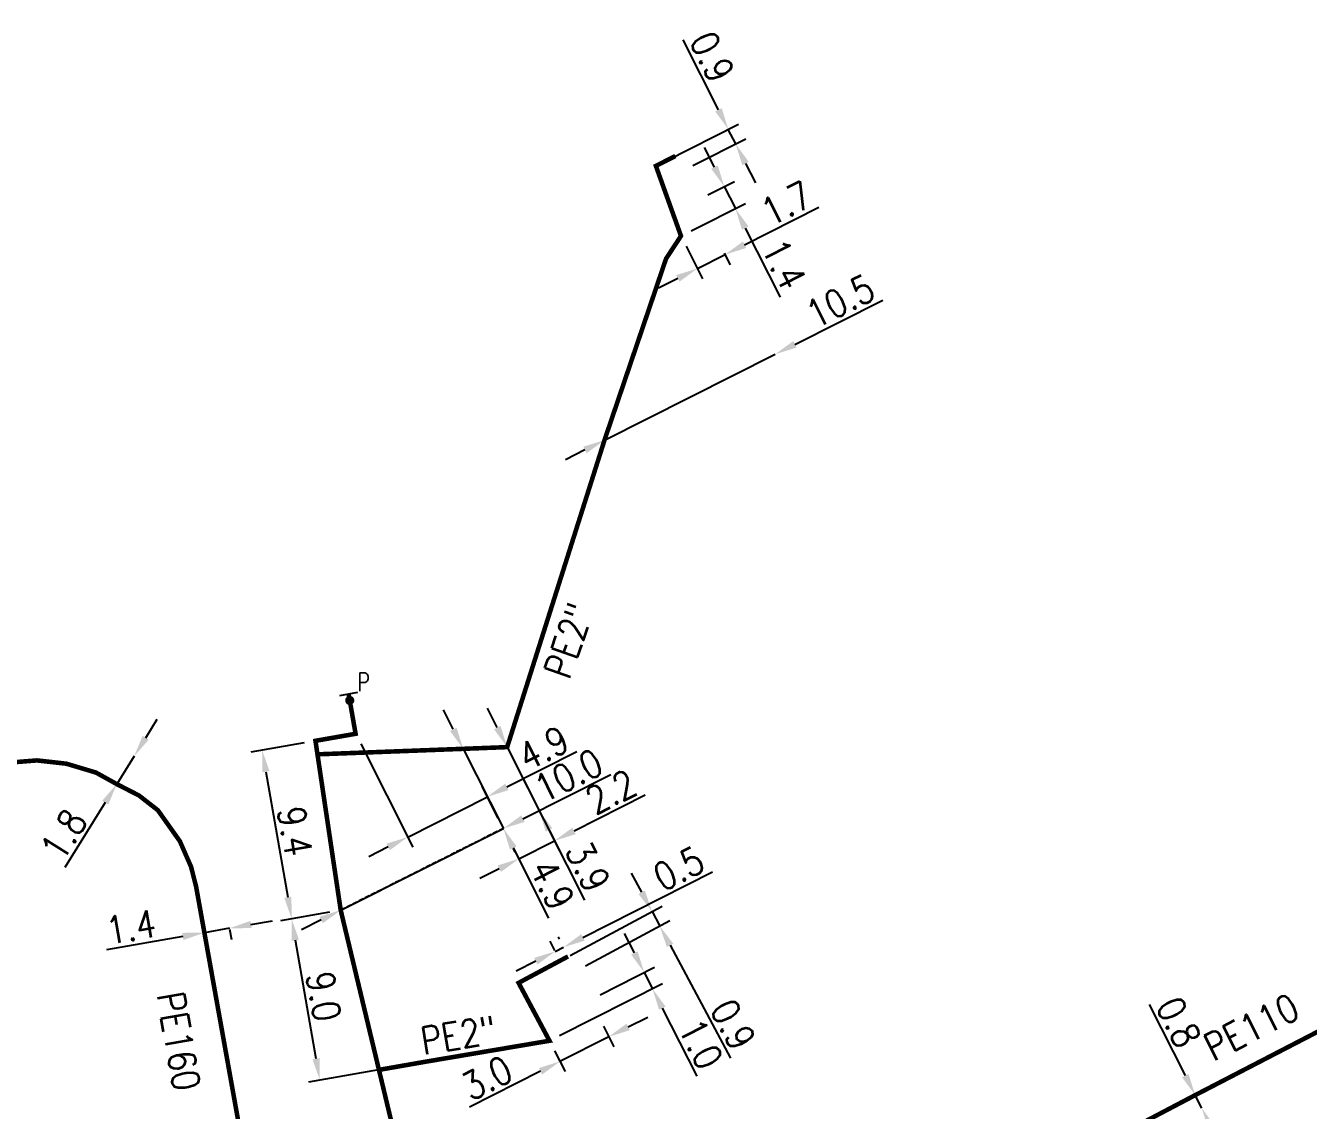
# Model space of a CAD drawing. Header units: millimetres. Extents: x 150994 to 151987, y 125997 to 127005.
# Drawn here: x 151397.7 to 151468.2, y 126586.4 to 126646 of the extents above; entities that cross this region are included whole.
import ezdxf
from ezdxf.enums import TextEntityAlignment as Align

# ---------------------------------------------------------------- set-up
doc = ezdxf.new("R2010")
doc.units = ezdxf.units.MM
doc.header["$PDMODE"] = 34
for name, pattern in [('DASHED', [0.75, 0.5, -0.25]), ('L_100_AP', [14, 10, -1.5, 1, -1.5]), ('L_100_PE', [14, 10, -1.5, 1, -1.5]), ('L_RAC_PE', [3.5, 2, -1.5])]:
    doc.linetypes.add(name, pattern=pattern)
doc.layers.get('0').update_dxf_attribs({"linetype": 'CONTINUOUS'})
doc.layers.get('Defpoints').update_dxf_attribs({"linetype": 'CONTINUOUS'})
for name, color, linetype in [('L_140', 3, 'CONTINUOUS'), ('L_300', 7, 'CONTINUOUS'), ('L_340', 7, 'CONTINUOUS')]:
    doc.layers.add(name, color=color, linetype=linetype)
doc.layers.add('L_170', color=7, linetype='CONTINUOUS', plot=False)
doc.styles.add('G_ROMANS', font='ROMANS.SHX', dxfattribs={"width": 0.75})
doc.styles.get("Standard").update_dxf_attribs({"font": 'romans.shx', "width": 0.85})
doc.dimstyles.get("Standard").update_dxf_attribs({"dimtxt": 1.5, "dimasz": 1.2, "dimexe": 0.625, "dimexo": 0.625, "dimgap": 0.25, "dimtad": 1, "dimdec": 1, "dimzin": 0, "dimdsep": 46, "dimtxsty": 'Standard', "dimcen": -0.5, "dimadec": 0, "dimazin": 0, "dimtfac": 1, "dimtdec": 1, "dimtmove": 0, "dimatfit": 3, "dimfxl": 0, "dimtolj": 1, "dimtzin": 0, "dimarcsym": 0})

# ---------------------------------------------------------------- blocks, each defined once
blk = doc.blocks.new('*D140')
at = {"layer": 'Defpoints', "color": 0, "linetype": 'Continuous', "transparency": 16777216}
for p in [(151408.807, 126596.979), (151407.428, 126596.738), (151408.905, 126596.419)]:
    blk.add_point(p, dxfattribs=at)
at = {"layer": 'L_140', "color": 0, "linetype": 'Continuous', "lineweight": -2, "transparency": 16777216}
for p, q in [((151410.087, 126596.625), (151411.269, 126596.832)), ((151408.905, 126596.419), (151407.526, 126596.177)), ((151407.535, 126596.122), (151407.633, 126595.562)), ((151408.914, 126596.363), (151409.012, 126595.803)), ((151406.344, 126595.97), (151402.157, 126595.238))]:
    blk.add_line(p, q, dxfattribs=at)
at = {"layer": 'L_140', "color": 0, "linetype": 'Continuous', "transparency": 16777216}
for points in [[(151410.052, 126596.822), (151410.121, 126596.428), (151408.905, 126596.419)], [(151406.309, 126596.167), (151406.378, 126595.773), (151407.526, 126596.177)]]:
    blk.add_solid(points, dxfattribs=at)
at = {"layer": 'L_140', "color": 0, "linetype": 'Continuous', "transparency": 16777216, "insert": (151403.487, 126596.486), "char_height": 1.5, "attachment_point": 5, "rotation": 9.92527}
blk.add_mtext('\\A1;1.4', dxfattribs=at)
blk = doc.blocks.new('*D141')
at = {"layer": 'Defpoints', "color": 0, "linetype": 'Continuous', "transparency": 16777216}
for p in [(151403.669, 126605.862), (151403.669, 126605.862), (151402.716, 126604.335)]:
    blk.add_point(p, dxfattribs=at)
at = {"layer": 'L_140', "color": 0, "linetype": 'Continuous', "lineweight": -2, "transparency": 16777216}
for p, q in [((151404.304, 126606.88), (151404.939, 126607.899)), ((151403.669, 126605.862), (151402.716, 126604.335)), ((151402.081, 126603.317), (151399.864, 126599.762))]:
    blk.add_line(p, q, dxfattribs=at)
at = {"layer": 'L_140', "color": 0, "linetype": 'Continuous', "transparency": 16777216}
for points in [[(151404.134, 126606.986), (151404.473, 126606.775), (151403.669, 126605.862)], [(151401.911, 126603.423), (151402.251, 126603.211), (151402.716, 126604.335)]]:
    blk.add_solid(points, dxfattribs=at)
at = {"layer": 'L_140', "color": 0, "linetype": 'Continuous', "transparency": 16777216, "insert": (151399.806, 126601.56), "char_height": 1.5, "attachment_point": 5, "rotation": 58.04761}
blk.add_mtext('\\A1;1.8', dxfattribs=at)
blk = doc.blocks.new('*D150')
at = {"layer": 'Defpoints', "color": 0, "linetype": 'Continuous', "transparency": 16777216}
for p in [(151423.953, 126601.899), (151423.953, 126601.899), (151415.016, 126597.412)]:
    blk.add_point(p, dxfattribs=at)
at = {"layer": 'L_140', "color": 0, "linetype": 'Continuous', "lineweight": -2, "transparency": 16777216}
for p, q in [((151425.025, 126602.437), (151429.854, 126604.862)), ((151415.016, 126597.412), (151423.953, 126601.899)), ((151413.944, 126596.874), (151412.871, 126596.335))]:
    blk.add_line(p, q, dxfattribs=at)
at = {"layer": 'L_140', "color": 0, "linetype": 'Continuous', "transparency": 16777216}
for points in [[(151424.936, 126602.616), (151425.115, 126602.258), (151423.953, 126601.899)], [(151413.854, 126597.052), (151414.033, 126596.695), (151415.016, 126597.412)]]:
    blk.add_solid(points, dxfattribs=at)
at = {"layer": 'L_140', "color": 0, "linetype": 'Continuous', "transparency": 16777216, "insert": (151427.527, 126604.812), "char_height": 1.5, "attachment_point": 5, "rotation": 26.65946}
blk.add_mtext('\\A1;10.0', dxfattribs=at)
blk = doc.blocks.new('*D151')
at = {"layer": 'Defpoints', "color": 0, "linetype": 'Continuous', "transparency": 16777216}
for p in [(151421.742, 126606.272), (151423.953, 126601.899), (151423.953, 126601.899)]:
    blk.add_point(p, dxfattribs=at)
at = {"layer": 'L_170', "color": 0, "linetype": 'Continuous', "lineweight": -2, "transparency": 16777216}
for p, q in [((151421.201, 126607.343), (151420.659, 126608.414)), ((151421.742, 126606.272), (151423.953, 126601.899)), ((151424.494, 126600.828), (151426.439, 126596.981))]:
    blk.add_line(p, q, dxfattribs=at)
at = {"layer": 'L_170', "color": 0, "linetype": 'Continuous', "transparency": 16777216}
for points in [[(151421.379, 126607.433), (151421.022, 126607.252), (151421.742, 126606.272)], [(151424.673, 126600.918), (151424.316, 126600.738), (151423.953, 126601.899)]]:
    blk.add_solid(points, dxfattribs=at)
at = {"layer": 'L_170', "color": 0, "linetype": 'Continuous', "transparency": 16777216, "insert": (151426.63, 126598.82), "char_height": 1.5, "attachment_point": 5, "rotation": 296.82045}
blk.add_mtext('\\A1;4.9', dxfattribs=at)
blk = doc.blocks.new('*D152')
at = {"layer": 'Defpoints', "color": 0, "linetype": 'Continuous', "transparency": 16777216}
for p in [(151424.159, 126606.366), (151424.797, 126600.23), (151424.89, 126600.045)]:
    blk.add_point(p, dxfattribs=at)
at = {"layer": 'L_170', "color": 0, "linetype": 'Continuous', "lineweight": -2, "transparency": 16777216}
for p, q in [((151424.441, 126605.809), (151427.042, 126600.665)), ((151427.831, 126601.764), (151431.732, 126603.737)), ((151424.797, 126600.23), (151426.76, 126601.223)), ((151424.608, 126600.603), (151424.515, 126600.788)), ((151423.726, 126599.689), (151422.655, 126599.147))]:
    blk.add_line(p, q, dxfattribs=at)
at = {"layer": 'L_170', "color": 0, "linetype": 'Continuous', "transparency": 16777216}
for points in [[(151427.741, 126601.943), (151427.921, 126601.586), (151426.76, 126601.223)], [(151423.635, 126599.867), (151423.816, 126599.51), (151424.797, 126600.23)]]:
    blk.add_solid(points, dxfattribs=at)
at = {"layer": 'L_170', "color": 0, "linetype": 'Continuous', "transparency": 16777216, "insert": (151429.866, 126603.914), "char_height": 1.5, "attachment_point": 5, "rotation": 26.82045}
blk.add_mtext('\\A1;2.2', dxfattribs=at)
blk = doc.blocks.new('*D153')
at = {"layer": 'Defpoints', "color": 0, "linetype": 'Continuous', "transparency": 16777216}
for p in [(151424.159, 126606.366), (151425.919, 126602.886), (151425.919, 126602.886)]:
    blk.add_point(p, dxfattribs=at)
at = {"layer": 'L_170', "color": 0, "linetype": 'Continuous', "lineweight": -2, "transparency": 16777216}
for p, q in [((151423.618, 126607.437), (151423.076, 126608.508)), ((151424.159, 126606.366), (151425.919, 126602.886)), ((151426.46, 126601.815), (151428.405, 126597.968))]:
    blk.add_line(p, q, dxfattribs=at)
at = {"layer": 'L_170', "color": 0, "linetype": 'Continuous', "transparency": 16777216}
for points in [[(151423.796, 126607.528), (151423.439, 126607.347), (151424.159, 126606.366)], [(151426.639, 126601.905), (151426.282, 126601.725), (151425.919, 126602.886)]]:
    blk.add_solid(points, dxfattribs=at)
at = {"layer": 'L_170', "color": 0, "linetype": 'Continuous', "transparency": 16777216, "insert": (151428.596, 126599.807), "char_height": 1.5, "attachment_point": 5, "rotation": 296.82045}
blk.add_mtext('\\A1;3.9', dxfattribs=at)
blk = doc.blocks.new('*D154')
at = {"layer": 'Defpoints', "color": 0, "linetype": 'Continuous', "transparency": 16777216}
for p in [(151415.834, 126607.098), (151423.073, 126603.64), (151423.953, 126601.899)]:
    blk.add_point(p, dxfattribs=at)
at = {"layer": 'L_140', "color": 0, "linetype": 'Continuous', "lineweight": -2, "transparency": 16777216}
for p, q in [((151416.116, 126606.54), (151418.982, 126600.871)), ((151424.143, 126604.182), (151427.99, 126606.126)), ((151423.671, 126602.457), (151422.791, 126604.198)), ((151418.7, 126601.429), (151423.073, 126603.64)), ((151417.629, 126600.888), (151416.558, 126600.346))]:
    blk.add_line(p, q, dxfattribs=at)
at = {"layer": 'L_140', "color": 0, "linetype": 'Continuous', "transparency": 16777216}
for points in [[(151424.053, 126604.36), (151424.234, 126604.003), (151423.073, 126603.64)], [(151417.539, 126601.066), (151417.719, 126600.709), (151418.7, 126601.429)]]:
    blk.add_solid(points, dxfattribs=at)
at = {"layer": 'L_140', "color": 0, "linetype": 'Continuous', "transparency": 16777216, "insert": (151426.151, 126606.317), "char_height": 1.5, "attachment_point": 5, "rotation": 26.82045}
blk.add_mtext('\\A1;4.9', dxfattribs=at)
blk = doc.blocks.new('*D155')
at = {"layer": 'Defpoints', "color": 0, "linetype": 'Continuous', "transparency": 16777216}
for p in [(151412.32, 126596.941), (151415.016, 126597.412), (151419.692, 126589.094)]:
    blk.add_point(p, dxfattribs=at)
at = {"layer": 'L_170', "color": 0, "linetype": 'Continuous', "lineweight": -2, "transparency": 16777216}
for p, q in [((151414.4, 126597.304), (151411.704, 126596.833)), ((151413.664, 126589.258), (151412.527, 126595.758)), ((151419.077, 126588.986), (151413.255, 126587.968))]:
    blk.add_line(p, q, dxfattribs=at)
at = {"layer": 'L_170', "color": 0, "linetype": 'Continuous', "transparency": 16777216}
for points in [[(151412.724, 126595.793), (151412.33, 126595.724), (151412.32, 126596.941)], [(151413.861, 126589.292), (151413.467, 126589.223), (151413.87, 126588.076)]]:
    blk.add_solid(points, dxfattribs=at)
at = {"layer": 'L_170', "color": 0, "linetype": 'Continuous', "transparency": 16777216, "insert": (151414.08, 126592.68), "char_height": 1.5, "attachment_point": 5, "rotation": 279.91861}
blk.add_mtext('\\A1;9.0', dxfattribs=at)
blk = doc.blocks.new('*D156')
at = {"layer": 'Defpoints', "color": 0, "linetype": 'Continuous', "transparency": 16777216}
for p in [(151413.629, 126606.712), (151412.32, 126596.941), (151415.016, 126597.412)]:
    blk.add_point(p, dxfattribs=at)
at = {"layer": 'L_140', "color": 0, "linetype": 'Continuous', "lineweight": -2, "transparency": 16777216}
for p, q in [((151413.013, 126606.604), (151410.085, 126606.092)), ((151410.908, 126605.018), (151412.113, 126598.123)), ((151414.4, 126597.304), (151411.704, 126596.833))]:
    blk.add_line(p, q, dxfattribs=at)
at = {"layer": 'L_140', "color": 0, "linetype": 'Continuous', "transparency": 16777216}
for points in [[(151411.105, 126605.052), (151410.711, 126604.984), (151410.701, 126606.2)], [(151412.31, 126598.157), (151411.916, 126598.088), (151412.32, 126596.941)]]:
    blk.add_solid(points, dxfattribs=at)
at = {"layer": 'L_140', "color": 0, "linetype": 'Continuous', "transparency": 16777216, "insert": (151412.496, 126601.743), "char_height": 1.5, "attachment_point": 5, "rotation": 279.91861}
blk.add_mtext('\\A1;9.4', dxfattribs=at)
blk = doc.blocks.new('*D157')
at = {"layer": 'Defpoints', "color": 0, "linetype": 'Continuous', "transparency": 16777216}
for p in [(151431.687, 126593.993), (151428.711, 126592.488), (151426.485, 126590.242)]:
    blk.add_point(p, dxfattribs=at)
at = {"layer": 'L_170', "color": 0, "linetype": 'Continuous', "lineweight": -2, "transparency": 16777216}
for p, q in [((151431.146, 126595.064), (151430.605, 126596.135)), ((151429.268, 126592.77), (151432.245, 126594.275)), ((151431.687, 126593.993), (151432.139, 126593.101)), ((151427.042, 126590.524), (151432.696, 126593.383)), ((151432.68, 126592.03), (151434.57, 126588.291))]:
    blk.add_line(p, q, dxfattribs=at)
at = {"layer": 'L_170', "color": 0, "linetype": 'Continuous', "transparency": 16777216}
for points in [[(151431.324, 126595.154), (151430.967, 126594.974), (151431.687, 126593.993)], [(151432.858, 126592.12), (151432.502, 126591.94), (151432.139, 126593.101)]]:
    blk.add_solid(points, dxfattribs=at)
at = {"layer": 'L_170', "color": 0, "linetype": 'Continuous', "transparency": 16777216, "insert": (151434.788, 126590.076), "char_height": 1.5, "attachment_point": 5, "rotation": 296.82045}
blk.add_mtext('\\A1;1.0', dxfattribs=at)
blk = doc.blocks.new('*D158')
at = {"layer": 'Defpoints', "color": 0, "linetype": 'Continuous', "transparency": 16777216}
for p in [(151429.162, 126591.596), (151429.736, 126590.459), (151426.485, 126590.242)]:
    blk.add_point(p, dxfattribs=at)
at = {"layer": 'L_170', "color": 0, "linetype": 'Continuous', "lineweight": -2, "transparency": 16777216}
for p, q in [((151430.807, 126591.001), (151431.878, 126591.542)), ((151429.736, 126590.459), (151427.059, 126589.106)), ((151429.444, 126591.038), (151430.018, 126589.902)), ((151426.767, 126589.684), (151427.341, 126588.548)), ((151425.988, 126588.564), (151422.087, 126586.592))]:
    blk.add_line(p, q, dxfattribs=at)
at = {"layer": 'L_170', "color": 0, "linetype": 'Continuous', "transparency": 16777216}
for points in [[(151430.717, 126591.179), (151430.898, 126590.822), (151429.736, 126590.459)], [(151425.898, 126588.743), (151426.079, 126588.386), (151427.059, 126589.106)]]:
    blk.add_solid(points, dxfattribs=at)
at = {"layer": 'L_170', "color": 0, "linetype": 'Continuous', "transparency": 16777216, "insert": (151423.051, 126588.2), "char_height": 1.5, "attachment_point": 5, "rotation": 26.82045}
blk.add_mtext('\\A1;3.0', dxfattribs=at)
blk = doc.blocks.new('*D159')
at = {"layer": 'Defpoints', "color": 0, "linetype": 'Continuous', "transparency": 16777216}
for p in [(151432.539, 126596.542), (151427.064, 126594.637), (151427.911, 126594.069)]:
    blk.add_point(p, dxfattribs=at)
at = {"layer": 'L_170', "color": 0, "linetype": 'Continuous', "lineweight": -2, "transparency": 16777216}
for p, q in [((151431.55, 126598.394), (151430.984, 126599.453)), ((151427.615, 126594.932), (151432.666, 126597.631)), ((151428.463, 126594.364), (151433.091, 126596.837)), ((151432.115, 126597.336), (151432.539, 126596.542)), ((151433.105, 126595.484), (151436.419, 126589.282))]:
    blk.add_line(p, q, dxfattribs=at)
at = {"layer": 'L_170', "color": 0, "linetype": 'Continuous', "transparency": 16777216}
for points in [[(151431.726, 126598.489), (151431.373, 126598.3), (151432.115, 126597.336)], [(151433.281, 126595.578), (151432.929, 126595.39), (151432.539, 126596.542)]]:
    blk.add_solid(points, dxfattribs=at)
at = {"layer": 'L_170', "color": 0, "linetype": 'Continuous', "transparency": 16777216, "insert": (151436.568, 126591.125), "char_height": 1.5, "attachment_point": 5, "rotation": 298.11766}
blk.add_mtext('\\A1;0.9', dxfattribs=at)
blk = doc.blocks.new('*D160')
at = {"layer": 'Defpoints', "color": 0, "linetype": 'Continuous', "transparency": 16777216}
for p in [(151427.25, 126595.377), (151427.064, 126594.637), (151427.311, 126595.256)]:
    blk.add_point(p, dxfattribs=at)
at = {"layer": 'L_170', "color": 0, "linetype": 'Continuous', "lineweight": -2, "transparency": 16777216}
for p, q in [((151428.321, 126595.919), (151435.446, 126599.521)), ((151426.782, 126595.195), (151426.522, 126595.709)), ((151426.804, 126595.152), (151427.25, 126595.377)), ((151427.03, 126595.814), (151426.968, 126595.935)), ((151425.733, 126594.61), (151424.662, 126594.069))]:
    blk.add_line(p, q, dxfattribs=at)
at = {"layer": 'L_170', "color": 0, "linetype": 'Continuous', "transparency": 16777216}
for points in [[(151428.231, 126596.097), (151428.411, 126595.74), (151427.25, 126595.377)], [(151425.643, 126594.789), (151425.823, 126594.432), (151426.804, 126595.152)]]:
    blk.add_solid(points, dxfattribs=at)
at = {"layer": 'L_170', "color": 0, "linetype": 'Continuous', "transparency": 16777216, "insert": (151433.58, 126599.698), "char_height": 1.5, "attachment_point": 5, "rotation": 26.82045}
blk.add_mtext('\\A1;0.5', dxfattribs=at)
blk = doc.blocks.new('*D291')
at = {"layer": 'Defpoints', "color": 0, "linetype": 'Continuous', "transparency": 16777216}
for p in [(151461.952, 126587.256), (151462.313, 126586.542), (151462.313, 126586.542)]:
    blk.add_point(p, dxfattribs=at)
at = {"layer": 'L_140', "color": 0, "linetype": 'Continuous', "lineweight": -2, "transparency": 16777216}
for p, q in [((151461.41, 126588.327), (151459.436, 126592.227)), ((151462.313, 126586.542), (151461.952, 126587.256)), ((151462.855, 126585.472), (151463.397, 126584.401))]:
    blk.add_line(p, q, dxfattribs=at)
at = {"layer": 'L_140', "color": 0, "linetype": 'Continuous', "transparency": 16777216}
for points in [[(151461.588, 126588.417), (151461.231, 126588.236), (151461.952, 126587.256)], [(151463.034, 126585.562), (151462.677, 126585.381), (151462.313, 126586.542)]]:
    blk.add_solid(points, dxfattribs=at)
at = {"layer": 'L_140', "color": 0, "linetype": 'Continuous', "transparency": 16777216, "insert": (151461.044, 126591.264), "char_height": 1.5, "attachment_point": 5, "rotation": 296.84958}
blk.add_mtext('\\A1;0.8', dxfattribs=at)
blk = doc.blocks.new('L_300_12')
at = {"color": 0, "linetype": 'Continuous', "const_width": 0.248, "flags": 128}
blk.add_lwpolyline([(-0.126, 0, 1), (0.126, 0, 1)], format="xyb", close=True, dxfattribs=at)
at = {"linetype": 'Continuous', "style": 'G_ROMANS', "width": 0.75}
blk.add_attdef('P', text='', height=1, dxfattribs=at).set_placement((0, 1.331), align=Align.MIDDLE_CENTER)
at = {"color": 0, "linetype": 'Continuous', "width": 0.75, "flags": 3}
for tag, p in [('DEF_LEG', (0, -5)), ('DEF_COUP', (0, -7.5)), ('DEF_TYPE', (0, -10))]:
    blk.add_attdef(tag, text='', height=1.2, dxfattribs=at).set_placement(p, align=Align.MIDDLE)
blk = doc.blocks.new('L_340_07')
at = {"color": 0, "linetype": 'Continuous', "const_width": 0.25, "flags": 128}
blk.add_lwpolyline([(0, 0), (0.35, 0)], dxfattribs=at)
at = {"color": 0, "linetype": 'Continuous', "flags": 128}
blk.add_lwpolyline([(0.35, -0.5), (0.35, 0.5)], dxfattribs=at)
at = {"color": 0, "linetype": 'Continuous', "width": 0.75, "flags": 3}
for tag, p in [('DEF_LEG', (0.723, -3.465)), ('DEF_COUP', (0.723, -5.965)), ('DEF_TYPE', (0.723, -8.465))]:
    blk.add_attdef(tag, text='', height=1.2, dxfattribs=at).set_placement(p, align=Align.MIDDLE)
blk = doc.blocks.new('*D296')
at = {"layer": 'Defpoints', "color": 0, "linetype": 'Continuous', "transparency": 16777216}
for p in [(151433.707, 126634.434), (151435.804, 126634.052), (151436.127, 126633.411)]:
    blk.add_point(p, dxfattribs=at)
at = {"layer": 'L_170', "color": 0, "linetype": 'Continuous', "lineweight": -2, "transparency": 16777216}
for p, q in [((151437.199, 126633.952), (151441.277, 126636.009)), ((151433.989, 126633.876), (151434.891, 126632.088)), ((151434.609, 126632.646), (151436.127, 126633.411)), ((151436.085, 126633.494), (151436.409, 126632.853)), ((151433.538, 126632.105), (151432.467, 126631.565))]:
    blk.add_line(p, q, dxfattribs=at)
at = {"layer": 'L_170', "color": 0, "linetype": 'Continuous', "transparency": 16777216}
for points in [[(151437.109, 126634.13), (151437.289, 126633.773), (151436.127, 126633.411)], [(151433.448, 126632.284), (151433.628, 126631.927), (151434.609, 126632.646)]]:
    blk.add_solid(points, dxfattribs=at)
at = {"layer": 'L_170', "color": 0, "linetype": 'Continuous', "transparency": 16777216, "insert": (151439.492, 126636.229), "char_height": 1.5, "attachment_point": 5, "rotation": 26.76673}
blk.add_mtext('\\A1;1.7', dxfattribs=at)
blk = doc.blocks.new('*D297')
at = {"layer": 'Defpoints', "color": 0, "linetype": 'Continuous', "transparency": 16777216}
for p in [(151436.087, 126637.147), (151434.617, 126636.405), (151433.707, 126634.434)]:
    blk.add_point(p, dxfattribs=at)
at = {"layer": 'L_170', "color": 0, "linetype": 'Continuous', "lineweight": -2, "transparency": 16777216}
for p, q in [((151435.547, 126638.218), (151435.006, 126639.29)), ((151435.175, 126636.687), (151436.645, 126637.428)), ((151436.087, 126637.147), (151436.695, 126635.941)), ((151434.265, 126634.716), (151437.253, 126636.223)), ((151437.236, 126634.87), (151439.15, 126631.075))]:
    blk.add_line(p, q, dxfattribs=at)
at = {"layer": 'L_170', "color": 0, "linetype": 'Continuous', "transparency": 16777216}
for points in [[(151435.725, 126638.308), (151435.368, 126638.128), (151436.087, 126637.147)], [(151437.414, 126634.96), (151437.057, 126634.78), (151436.695, 126635.941)]]:
    blk.add_solid(points, dxfattribs=at)
at = {"layer": 'L_170', "color": 0, "linetype": 'Continuous', "transparency": 16777216, "insert": (151439.356, 126632.887), "char_height": 1.5, "attachment_point": 5, "rotation": 296.76673}
blk.add_mtext('\\A1;1.4', dxfattribs=at)
blk = doc.blocks.new('*D298')
at = {"layer": 'Defpoints', "color": 0, "linetype": 'Continuous', "transparency": 16777216}
for p in [(151438.886, 126627.942), (151438.886, 126627.942), (151429.506, 126623.224)]:
    blk.add_point(p, dxfattribs=at)
at = {"layer": 'L_170', "color": 0, "linetype": 'Continuous', "lineweight": -2, "transparency": 16777216}
for p, q in [((151439.958, 126628.481), (151444.786, 126630.909)), ((151429.506, 126623.224), (151438.886, 126627.942)), ((151428.434, 126622.685), (151427.362, 126622.146))]:
    blk.add_line(p, q, dxfattribs=at)
at = {"layer": 'L_170', "color": 0, "linetype": 'Continuous', "transparency": 16777216}
for points in [[(151439.868, 126628.66), (151440.048, 126628.302), (151438.886, 126627.942)], [(151428.344, 126622.863), (151428.523, 126622.506), (151429.506, 126623.224)]]:
    blk.add_solid(points, dxfattribs=at)
at = {"layer": 'L_170', "color": 0, "linetype": 'Continuous', "transparency": 16777216, "insert": (151442.459, 126630.858), "char_height": 1.5, "attachment_point": 5, "rotation": 26.69978}
blk.add_mtext('\\A1;10.5', dxfattribs=at)
blk = doc.blocks.new('*D1033')
at = {"layer": 'Defpoints', "color": 0, "linetype": 'Continuous', "transparency": 16777216}
for p in [(151436.712, 126639.486), (151432.328, 126638.282), (151433.803, 126638.019)]:
    blk.add_point(p, dxfattribs=at)
at = {"layer": 'L_170', "color": 0, "linetype": 'Continuous', "lineweight": -2, "transparency": 16777216}
for p, q in [((151435.766, 126641.361), (151433.825, 126645.21)), ((151432.886, 126638.564), (151436.865, 126640.571)), ((151434.361, 126638.3), (151437.27, 126639.767)), ((151436.712, 126639.486), (151436.307, 126640.289)), ((151437.252, 126638.414), (151437.793, 126637.343))]:
    blk.add_line(p, q, dxfattribs=at)
at = {"layer": 'L_170', "color": 0, "linetype": 'Continuous', "transparency": 16777216}
for points in [[(151435.945, 126641.451), (151435.588, 126641.271), (151436.307, 126640.289)], [(151437.431, 126638.504), (151437.074, 126638.324), (151436.712, 126639.486)]]:
    blk.add_solid(points, dxfattribs=at)
at = {"layer": 'L_170', "color": 0, "linetype": 'Continuous', "transparency": 16777216, "insert": (151435.418, 126644.271), "char_height": 1.5, "attachment_point": 5, "rotation": 296.76673}
blk.add_mtext('\\A1;0.9', dxfattribs=at)

msp = doc.modelspace()

# ---------------------------------------------------------------- linework, layer by layer
at = {"layer": 'L_140', "linetype": 'L_100_AP', "ltscale": 0.5, "const_width": 0.25, "flags": 128}
msp.add_lwpolyline([(151415.513, 126608.93), (151415.834, 126607.098), (151413.629, 126606.712), (151413.74, 126605.97), (151415.016, 126597.412), (151415.016, 126597.412), (151417.117, 126588.643), (151418.374, 126583.401), (151418.825, 126581.008), (151419.491, 126579.433), (151420.538, 126578.001), (151421.253, 126577.018), (151423.055, 126575.258), (151425.159, 126573.981), (151428.022, 126573.031), (151430.585, 126572.735), (151433.49, 126572.949), (151435.238, 126573.453), (151437.73, 126574.649), (151447.988, 126579.918), (151461.952, 126587.256), (151470.21, 126591.531), (151470.921, 126591.899), (151471.809, 126592.359), (151472.695, 126592.822), (151473.582, 126593.285), (151484.753, 126599.117), (151486.414, 126599.945), (151489.097, 126601.284)], dxfattribs=at)
at = {"layer": 'L_140', "linetype": 'L_100_PE', "ltscale": 0.5, "const_width": 0.25, "flags": 128}
msp.add_lwpolyline([(151416.354, 126546.627), (151415.656, 126550.716), (151413.535, 126563.149), (151413.492, 126563.401), (151412.2, 126570.972), (151410.509, 126579.602), (151407.428, 126596.738), (151407.072, 126598.716), (151406.797, 126599.794), (151406.182, 126601.198), (151404.974, 126602.9), (151403.938, 126603.708), (151402.716, 126604.335), (151401.576, 126604.968), (151399.952, 126605.455), (151398.327, 126605.636), (151396.723, 126605.509), (151389.833, 126604.26), (151383.845, 126602.819), (151380.744, 126601.798), (151377.092, 126600.292), (151373.034, 126598.102), (151365.926, 126594.065), (151364.648, 126593.339), (151357.463, 126589.164), (151354.502, 126587.097), (151353.326, 126586.231), (151351.787, 126584.601), (151350.296, 126582.656), (151349.568, 126581.383), (151348.522, 126579.117), (151347.886, 126577.169), (151347.435, 126574.835), (151346.998, 126571.407), (151346.806, 126567.877)], dxfattribs=at)
at = {"layer": 'L_140', "color": 7, "linetype": 'DASHED', "ltscale": 0.5, "flags": 128}
msp.add_lwpolyline([(151423.953, 126601.899), (151415.016, 126597.412)], dxfattribs=at)
at = {"layer": 'L_170', "linetype": 'L_RAC_PE', "ltscale": 0.5}
msp.add_lwpolyline([(151433.398, 126638.822, 0.25, 0.25, 0), (151432.328, 126638.282, 0.25, 0.25, 0), (151433.707, 126634.434, 0.25, 0.25, 0), (151433.707, 126634.434, 0.25, 0.25, 0), (151432.888, 126633.188, 0.25, 0.25, 0), (151432.888, 126633.188, 0.25, 0.25, 0), (151429.506, 126623.224, 0.25, 0.25, 0), (151424.159, 126606.366, 0.25, 0.25, 0), (151421.742, 126606.272, 0.25, 0.25, 0), (151413.74, 126605.97, 0, 0, 0)], format="xyseb", dxfattribs=at)
at = {"layer": 'L_170', "linetype": 'L_RAC_PE', "ltscale": 0.5, "const_width": 0.25, "flags": 128}
msp.add_lwpolyline([(151417.117, 126588.643), (151419.692, 126589.094), (151426.485, 126590.242), (151424.787, 126593.42), (151427.064, 126594.637), (151427.505, 126594.873)], dxfattribs=at)

# ---------------------------------------------------------------- block references
at = {"layer": 'L_300', "ltscale": 0.5}
ref = msp.add_blockref('L_300_12', (151415.513, 126608.93), dxfattribs=dict(at, rotation=333.201982907851))
ref.add_attrib('P', 'P', dxfattribs={"layer": '0', "linetype": 'Continuous', "height": 1, "style": 'G_ROMANS', "width": 0.75}).set_placement((151416.281, 126609.941), align=Align.MIDDLE_CENTER)
at = {"layer": 'L_340', "ltscale": 0.5, "rotation": 100.5202625507436}
msp.add_blockref('L_340_07', (151415.513, 126608.93), dxfattribs=at)

# ---------------------------------------------------------------- texts
at = {"layer": 'L_140', "linetype": 'Continuous', "width": 0.85}
for s, rotation, p in [('PE160', 279.89932, (151404.909, 126592.785)), ('PE110', 26.80869, (151462.939, 126589.093))]:
    msp.add_text(s, height=1.5, rotation=rotation, dxfattribs=at).set_placement(p)
at = {"layer": 'L_170', "linetype": 'Continuous', "width": 0.85}
for rotation, p in [(70.76019, (151427.571, 126610.018)), (9.68111, (151419.557, 126589.476))]:
    msp.add_text('PE2"', height=1.5, rotation=rotation, dxfattribs=at).set_placement(p)

# ---------------------------------------------------------------- dimensions: what is measured, and where the dimension line sits
at = {"layer": 'L_140', "linetype": 'Continuous'}
for base, p1, p2, angle, picture, middle in [((151403.669, 126605.862), (151402.716, 126604.335), (151403.669, 126605.862), 238.04761, '*D141', (151400.655, 126601.03)), ((151423.073, 126603.64), (151415.834, 126607.098), (151423.953, 126601.899), 206.82045, '*D154', (151426.602, 126605.425)), ((151412.32, 126596.941), (151413.629, 126606.712), (151415.016, 126597.412), 99.91861, '*D156', (151411.511, 126601.57)), ((151423.953, 126601.899), (151415.016, 126597.412), (151423.953, 126601.899), 206.65946, '*D150', (151427.976, 126603.919)), ((151408.905, 126596.419), (151407.428, 126596.738), (151408.807, 126596.979), 189.92527, '*D140', (151403.659, 126595.501)), ((151462.313, 126586.542), (151461.952, 126587.256), (151462.313, 126586.542), 116.84958, '*D291', (151460.152, 126590.812))]:
    dim = msp.add_linear_dim(base=base, p1=p1, p2=p2, angle=angle, dimstyle='Standard', override={"dimatfit": 0}, dxfattribs=at)
    dim.commit()
    dim.dimension.update_dxf_attribs({"geometry": picture, "text_midpoint": middle, "dimtype": 160})
at = {"layer": 'L_170', "linetype": 'Continuous'}
for base, p1, p2, angle, override, picture, middle in [((151436.712, 126639.486), (151432.328, 126638.282), (151433.803, 126638.019), 116.76673, {"dimatfit": 0}, '*D1033', (151434.525, 126643.821)), ((151436.0872, 126637.1467), (151433.7072, 126634.4342), (151434.6171, 126636.4052), 296.76673, {"dimatfit": 0}, '*D297', (151438.4628, 126632.4369)), ((151436.127, 126633.411), (151433.707, 126634.434), (151435.804, 126634.052), 206.76673, {"dimatfit": 0}, '*D296', (151439.943, 126635.336)), ((151438.886, 126627.942), (151429.506, 126623.224), (151438.886, 126627.942), 206.69978, {"dimscale": 1, "dimlfac": 1, "dimlunit": 2, "dimatfit": 0}, '*D298', (151442.908, 126629.965)), ((151423.953, 126601.899), (151421.742, 126606.272), (151423.953, 126601.899), 116.82045, {"dimatfit": 0}, '*D151', (151425.738, 126598.369)), ((151425.919, 126602.886), (151424.159, 126606.366), (151425.919, 126602.886), 116.82045, {"dimatfit": 0}, '*D153', (151427.704, 126599.356)), ((151424.797, 126600.23), (151424.159, 126606.366), (151424.89, 126600.045), 26.82045, {"dimatfit": 0}, '*D152', (151430.317, 126603.021)), ((151427.25, 126595.377), (151427.064, 126594.637), (151427.311, 126595.256), 206.82045, {"dimatfit": 0}, '*D160', (151434.031, 126598.806)), ((151432.539, 126596.542), (151427.064, 126594.637), (151427.911, 126594.069), 118.11766, {"dimatfit": 0}, '*D159', (151435.686, 126590.654)), ((151412.32, 126596.941), (151419.692, 126589.094), (151415.016, 126597.412), 279.91861, {"dimatfit": 0}, '*D155', (151413.095, 126592.508)), ((151431.687, 126593.993), (151426.485, 126590.242), (151428.711, 126592.488), 296.82045, {"dimatfit": 0}, '*D157', (151433.896, 126589.625)), ((151429.736, 126590.459), (151426.485, 126590.242), (151429.162, 126591.596), 206.82045, {"dimatfit": 0}, '*D158', (151423.502, 126587.308))]:
    dim = msp.add_linear_dim(base=base, p1=p1, p2=p2, angle=angle, dimstyle='Standard', override=override, dxfattribs=at)
    dim.commit()
    dim.dimension.update_dxf_attribs({"geometry": picture, "text_midpoint": middle, "dimtype": 160})

doc.saveas('drawing.dxf')
